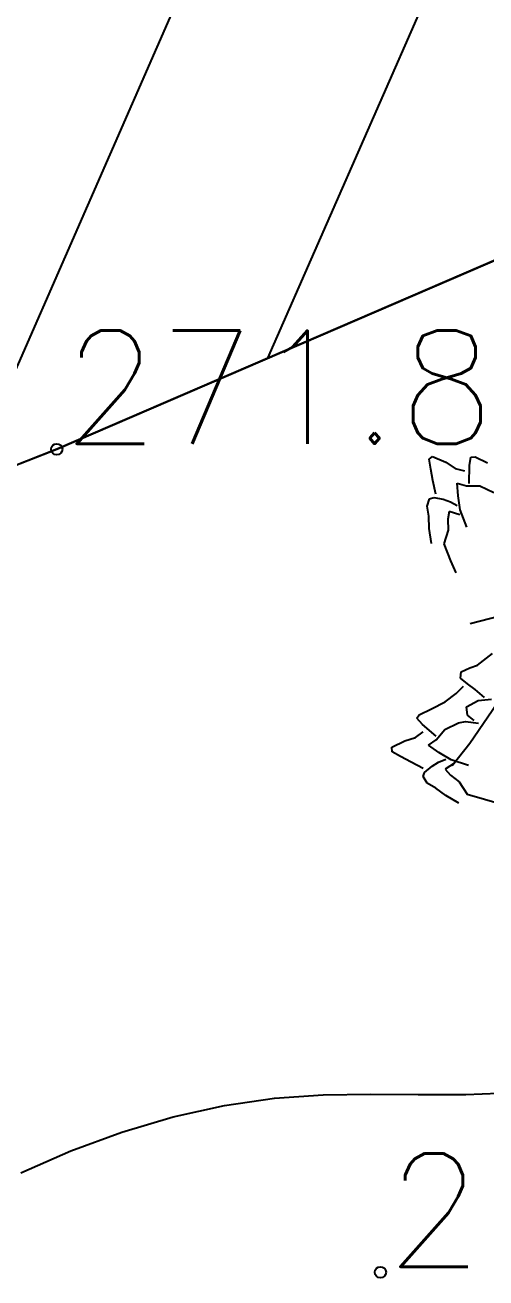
# Model space of a CAD drawing. Extents: x 524954 to 526204, y 9523489 to 9524010.
# Drawn here: x 525711.79 to 525715.86, y 9523615.53 to 9523626.61 of the extents above; entities that cross this region are included whole.
import ezdxf

# ---------------------------------------------------------------- set-up
doc = ezdxf.new("R2010")
doc.units = 0
doc.header["$PDMODE"] = 33
doc.header["$PDSIZE"] = 0.1
doc.linetypes.add('ACAD_ISO12W100', pattern=[21, 12, -3, 0, -3, 0, -3])
for name, color, linetype in [('Arbre', 34, 'ACAD_ISO12W100'), ('Bati', 6, 'Continuous'), ('Bati_H', 1, 'Continuous'), ('Cloture', 7, 'Continuous'), ('CN_01_00', 3, 'Continuous'), ('TopoAlt', 3, 'Continuous'), ('TOPOJIS', 7, 'Continuous')]:
    doc.layers.add(name, color=color, linetype=linetype)
doc.styles.add('Simplex 1.0', font='Simplex.shx', dxfattribs={"width": 0.99, "height": 1})

# ---------------------------------------------------------------- blocks, each defined once
blk = doc.blocks.new('TCPOINT M')
at = {"color": 0}
blk.add_point((0, 0), dxfattribs=at)
at = {"layer": 'TopoAlt', "style": 'Simplex 1.0', "width": 0.99}
blk.add_attdef('ALT', (0.15, 0.15), '', height=1, dxfattribs=at)
blk = doc.blocks.new('v088')
at = {"linetype": 'Continuous'}
for p, q in [((-3.568, 6.377), (-3.539, 6.402)), ((-3.555, 6.29), (-3.568, 6.377)), ((-3.539, 6.402), (-3.423, 6.351)), ((-3.423, 6.351), (-3.34, 6.294)), ((-3.216, 6.161), (-3.213, 6.322)), ((-3.213, 6.322), (-3.201, 6.396)), ((-3.201, 6.396), (-3.163, 6.397)), ((-3.163, 6.397), (-3.053, 6.346)), ((-3.535, 6.188), (-3.555, 6.29)), ((-3.34, 6.294), (-3.258, 6.275)), ((-3.51, 6.069), (-3.535, 6.188)), ((-3.32, 6.164), (-3.24, 6.142)), ((-3.314, 6.053), (-3.32, 6.164)), ((-3.24, 6.142), (-3.121, 6.14)), ((-3.121, 6.14), (-2.999, 6.083)), ((-3.586, 5.96), (-3.566, 6.026)), ((-3.566, 6.026), (-3.528, 6.038)), ((-3.528, 6.038), (-3.444, 6.022)), ((-3.444, 6.022), (-3.38, 5.999)), ((-3.38, 5.999), (-3.32, 5.968)), ((-3.294, 5.928), (-3.314, 6.053)), ((-3.573, 5.874), (-3.586, 5.96)), ((-3.57, 5.765), (-3.573, 5.874)), ((-3.392, 5.914), (-3.403, 5.846)), ((-3.298, 5.884), (-3.392, 5.914)), ((-3.235, 5.777), (-3.294, 5.928)), ((-3.547, 5.632), (-3.57, 5.765)), ((-3.403, 5.846), (-3.4, 5.748)), ((-3.4, 5.748), (-3.44, 5.627)), ((-3.44, 5.627), (-3.379, 5.479)), ((-3.379, 5.479), (-3.332, 5.372)), ((-2.946, 4.988), (-3.206, 4.92)), ((-3.143, 4.557), (-3.01, 4.66)), ((-3.21, 4.533), (-3.143, 4.557)), ((-3.291, 4.441), (-3.287, 4.496)), ((-3.23, 4.39), (-3.291, 4.441)), ((-3.287, 4.496), (-3.21, 4.533)), ((-3.331, 4.304), (-3.266, 4.37)), ((-3.162, 4.341), (-3.23, 4.39)), ((-3.079, 4.271), (-3.162, 4.341)), ((-3.547, 4.171), (-3.427, 4.233)), ((-3.427, 4.233), (-3.331, 4.304)), ((-3.239, 4.188), (-3.137, 4.244)), ((-2.931, 4.273), (-3.209, 3.863)), ((-3.137, 4.244), (-3.019, 4.255)), ((-3.679, 4.087), (-3.656, 4.117)), ((-3.656, 4.117), (-3.547, 4.171)), ((-3.229, 4.115), (-3.239, 4.188)), ((-3.172, 4.068), (-3.229, 4.115)), ((-3.629, 4.032), (-3.679, 4.087)), ((-3.507, 3.927), (-3.629, 4.032)), ((-3.507, 3.896), (-3.43, 3.988)), ((-3.43, 3.988), (-3.309, 4.046)), ((-3.309, 4.046), (-3.249, 4.058)), ((-3.249, 4.058), (-3.134, 4.042)), ((-3.898, 3.83), (-3.785, 3.887)), ((-3.785, 3.887), (-3.688, 3.915)), ((-3.688, 3.915), (-3.621, 3.967)), ((-3.574, 3.849), (-3.507, 3.896)), ((-3.897, 3.791), (-3.898, 3.83)), ((-3.821, 3.747), (-3.897, 3.791)), ((-3.484, 3.783), (-3.574, 3.849)), ((-3.375, 3.72), (-3.484, 3.783)), ((-3.209, 3.863), (-3.367, 3.667)), ((-3.729, 3.697), (-3.821, 3.747)), ((-3.621, 3.641), (-3.729, 3.697)), ((-3.609, 3.608), (-3.542, 3.663)), ((-3.542, 3.663), (-3.485, 3.698)), ((-3.485, 3.698), (-3.422, 3.725)), ((-3.344, 3.689), (-3.426, 3.635)), ((-3.221, 3.67), (-3.375, 3.72)), ((-3.623, 3.571), (-3.609, 3.608)), ((-3.585, 3.514), (-3.623, 3.571)), ((-3.426, 3.635), (-3.38, 3.583)), ((-3.38, 3.583), (-3.303, 3.524)), ((-3.509, 3.469), (-3.585, 3.514)), ((-3.423, 3.403), (-3.509, 3.469)), ((-3.303, 3.524), (-3.234, 3.416)), ((-3.306, 3.337), (-3.423, 3.403)), ((-3.234, 3.416), (-3.081, 3.37)), ((-3.081, 3.37), (-2.968, 3.339))]:
    blk.add_line(p, q, dxfattribs=at)

msp = doc.modelspace()

# ---------------------------------------------------------------- hatches: boundary and pattern name
at = {"layer": 'Bati_H'}
h = msp.add_hatch(dxfattribs=at)
h.set_pattern_fill('_U', color=256, scale=2, angle=66.3561, style=0, pattern_type=0)
h.set_pattern_definition([(66.356060545, (0, 0), (-1.8321108744, 0.80210332498), [])])
h.paths.add_polyline_path([(525698.434, 9523617.53), (525712.065, 9523622.86), (525723.817, 9523627.935), (525721.955, 9523632.56), (525715.059, 9523629.985), (525712.202, 9523636.291), (525683.984, 9523625.392), (525684.985, 9523622.267), (525694.686, 9523625.975), (525696.743, 9523621.88), (525696.734, 9523621.877)])

# ---------------------------------------------------------------- linework, layer by layer
at = {"layer": 'Bati', "flags": 128}
msp.add_lwpolyline([(525698.434, 9523617.53), (525712.065, 9523622.86), (525723.817, 9523627.935), (525721.955, 9523632.56), (525715.059, 9523629.985), (525712.202, 9523636.291), (525683.984, 9523625.392), (525684.985, 9523622.267), (525694.686, 9523625.975), (525696.743, 9523621.88), (525696.734, 9523621.877)], close=True, dxfattribs=at)
at = {"layer": 'Cloture'}
for p, q in [((525723.817, 9523627.935), (525712.065, 9523622.86)), ((525712.065, 9523622.86), (525703.87, 9523619.657))]:
    msp.add_line(p, q, dxfattribs=at)
at = {"layer": 'CN_01_00', "elevation": 271, "flags": 128}
msp.add_lwpolyline([(525711.749, 9523616.464), (525712.188, 9523616.659), (525712.639, 9523616.824), (525713.094, 9523616.959), (525713.546, 9523617.059), (525713.989, 9523617.124), (525714.418, 9523617.154), (525714.838, 9523617.159), (525715.256, 9523617.156), (525715.678, 9523617.156), (525716.111, 9523617.175)], dxfattribs=at)

# ---------------------------------------------------------------- block references
at = {"layer": 'Arbre'}
msp.add_blockref('v088', (525718.923, 9523616.396), dxfattribs=at)
at = {"layer": 'TOPOJIS'}
ref = msp.add_blockref('TCPOINT M', (525712.065, 9523622.86, 271.85), dxfattribs=at)
ref.add_attrib('ALT', '271.85', (525712.115, 9523622.91, 271.85), dxfattribs={"layer": 'TopoAlt', "height": 1, "style": 'Simplex 1.0', "width": 0.99})
ref = msp.add_blockref('TCPOINT M', (525714.923, 9523615.584, 270.69), dxfattribs=at)
ref.add_attrib('ALT', '270.69', (525714.973, 9523615.634, 270.69), dxfattribs={"layer": 'TopoAlt', "height": 1, "style": 'Simplex 1.0', "width": 0.99})

doc.saveas('drawing.dxf')
